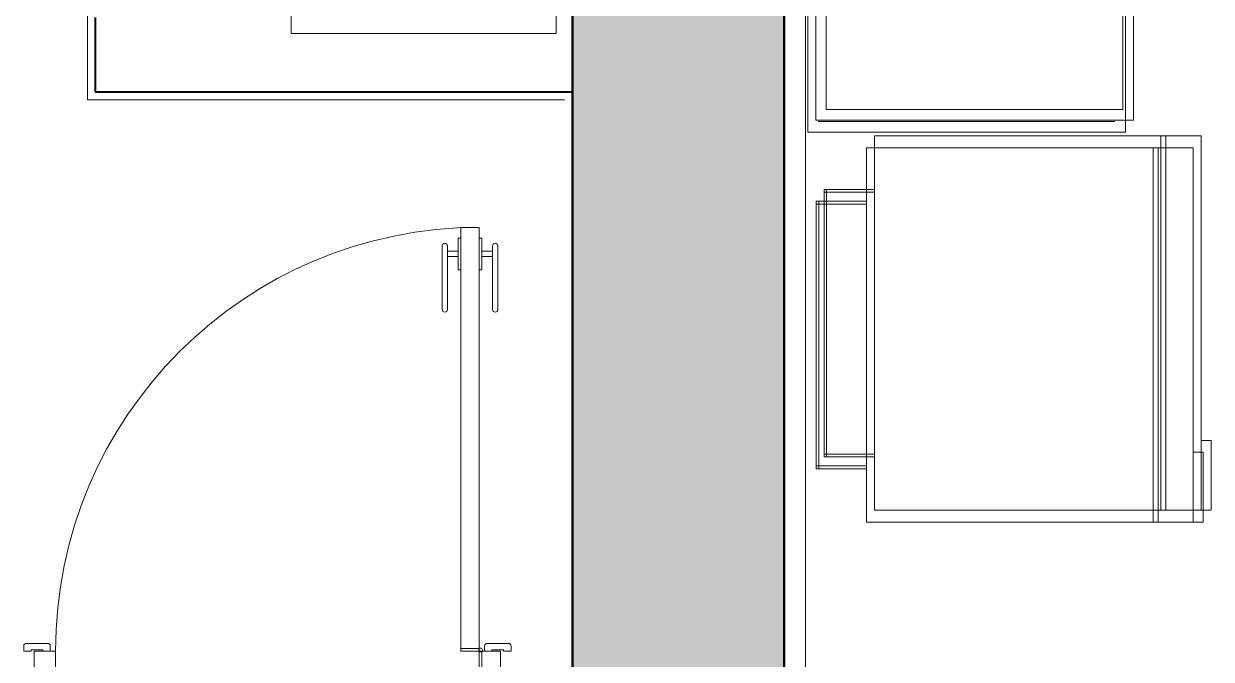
# Model space of a CAD drawing. Extents: x -14.2 to 52.3, y 3.7 to 90.9.
# Drawn here: x 31.141 to 33.383, y 21.009 to 22.208 of the extents above; entities that cross this region are included whole.
import ezdxf

# ---------------------------------------------------------------- set-up
doc = ezdxf.new("R2010")
doc.units = 0
for name, color, linetype, lineweight in [('limpo_PINI-PSG-PE-0102-LAZ-R00$0$0-20', 7, 'Continuous', 5), ('limpo_PINI-PSG-PE-0102-LAZ-R00$0$A-DETL-GENF', 1, 'Continuous', 5), ('limpo_PINI-PSG-PE-0102-LAZ-R00$0$A-DOOR', 31, 'Continuous', 5), ('limpo_PINI-PSG-PE-0102-LAZ-R00$0$A-WALL', 1, 'Continuous', 5), ('limpo_PINI-PSG-PE-0102-LAZ-R00$0$A-WALL-FNSH', 1, 'Continuous', 40), ('limpo_PINI-PSG-PE-0102-LAZ-R00$0$ARQ_MOBILIÁRIO', 135, 'Continuous', 5), ('limpo_PINI-PSG-PE-0102-LAZ-R00$0$LAYOUT_AMB_LAZ_dwg', 8, 'Continuous', 5), ('limpo_PINI-PSG-PE-0102-LAZ-R00$0$S-COLS', 52, 'Continuous', 5)]:
    doc.layers.add(name, color=color, linetype=linetype, lineweight=lineweight)
doc.layers.add('limpo_PINI-PSG-PE-0102-LAZ-R00$0$0-8', color=7, linetype='Continuous', lineweight=5, true_color=0x999999)
doc.layers.add('limpo_PINI-PSG-PE-0102-LAZ-R00$0$XR_ARQT', color=7, linetype='Continuous')
doc.layers.add('XR_ARQT', color=7, linetype='Continuous')

# ---------------------------------------------------------------- blocks, each defined once
blk = doc.blocks.new('limpo_PINI-PSG-PE-0102-LAZ-R00$0$LAZ GERAL - PNE_dwg-25011385-009 - PRE - PAV_ LAZER - GERAL')
at = {"layer": 'limpo_PINI-PSG-PE-0102-LAZ-R00$0$0-20', "flags": 128}
blk.add_lwpolyline([(11.0093, -2.804), (11.6093, -2.804), (11.6093, 0.596), (11.0093, 0.596)], close=True, dxfattribs=at)
blk.add_lwpolyline([(11.7561, -3.5402), (11.1202, -3.5402), (11.1202, -3.4394), (11.0253, -3.4394), (11.0253, -2.9348), (11.1202, -2.9348), (11.1202, -2.8339), (11.737, -2.8339), (11.737, -3.4085), (11.756, -3.4085), (11.756, -3.5402)], dxfattribs=at)
at = {"layer": 'limpo_PINI-PSG-PE-0102-LAZ-R00$0$0-8'}
for p, q in [((11.6611, -3.5403), (11.6611, -2.8338)), ((11.6706, -3.5403), (11.6706, -2.8338)), ((11.03, -2.9348), (11.03, -3.4394)), ((11.1202, -2.9399), (11.0253, -2.9399)), ((11.1202, -3.4343), (11.0253, -3.4343))]:
    blk.add_line(p, q, dxfattribs=at)
at = {"layer": 'limpo_PINI-PSG-PE-0102-LAZ-R00$0$0-8', "flags": 128}
for points in [[(11.6093, 0.596), (11.6093, -2.804), (11.6093, 0.596), (11.0093, 0.596), (11.0093, -2.804), (11.6093, -2.804)], [(11.7371, -3.5402), (11.7371, -2.8338), (11.1202, -2.8338), (11.1202, -3.5403), (11.1202, -3.5403), (11.7561, -3.5403), (11.7561, -3.4085), (11.7371, -3.4085)], [(11.1202, -2.9348), (11.0253, -2.9348), (11.0253, -3.4394), (11.1202, -3.4394)]]:
    blk.add_lwpolyline(points, dxfattribs=at)
blk.add_lwpolyline([(11.5893, -2.784), (11.5893, 0.576), (11.0293, 0.576), (11.0293, -2.784)], close=True, dxfattribs=at)
blk = doc.blocks.new('limpo_PINI-PSG-PE-0102-LAZ-R00$0$PINI-EST-PE-1101-TQR-R20_rvt-1-5PPE_008_LAZER__P_A_0_09_')
at = {"layer": 'limpo_PINI-PSG-PE-0102-LAZ-R00$0$S-COLS'}
blk.add_hatch(color=8, dxfattribs=at).paths.add_polyline_path([(23775, -4035), (24175, -4035), (24175, 2435), (23775, 2435), (23775, -3641.8)])
at = {"layer": 'limpo_PINI-PSG-PE-0102-LAZ-R00$0$S-COLS', "color": 7, "lineweight": 50}
for p, q in [((23775, 2435), (23775, -4035)), ((24175, -4035), (24175, 2435))]:
    blk.add_line(p, q, dxfattribs=at)
blk = doc.blocks.new('limpo_PINI-PSG-PE-0102-LAZ-R00$0$DAA_002_MAD_ABR_1FO - 80 X 210-1969491-5PPE_008_LAZER__P_A_0_09_')
at = {"layer": 'limpo_PINI-PSG-PE-0102-LAZ-R00$0$A-DETL-GENF', "lineweight": 15}
for p, q in [((365, 885), (400, 885)), ((365, 85), (365, 885)), ((400, 885), (400, 85)), ((-460, 85), (-460, 95)), ((-455, 100), (-415, 100)), ((-410, 95), (-410, 85)), ((410, 85), (410, 95)), ((415, 100), (455, 100)), ((460, 95), (460, 85)), ((-446, 85), (-460, 85)), ((-446, 88), (-446, 85)), ((-424, 88), (-446, 88)), ((-440, 85), (-400, 85)), ((-440, -100), (-440, 85)), ((-424, 85), (-424, 88)), ((-410, 85), (-424, 85)), ((-400, 85), (-400, 50)), ((400, 85), (365, 85)), ((400, 85), (440, 85)), ((400, 50), (400, 85)), ((424, 85), (410, 85)), ((424, 88), (424, 85)), ((446, 88), (424, 88)), ((440, 85), (440, -100)), ((446, 85), (446, 88)), ((460, 85), (446, 85)), ((-400, 50), (-390, 50)), ((-390, 50), (-390, -100)), ((390, 50), (400, 50)), ((390, -100), (390, 50)), ((-450, -100), (-436, -100)), ((-450, -110), (-450, -100)), ((-390, -100), (-440, -100)), ((-436, -100), (-436, -103)), ((-436, -103), (-414, -103)), ((-414, -100), (-400, -100)), ((-414, -103), (-414, -100)), ((-400, -100), (-400, -110)), ((440, -100), (390, -100)), ((400, -100), (414, -100)), ((400, -110), (400, -100)), ((414, -100), (414, -103)), ((414, -103), (436, -103)), ((436, -100), (450, -100)), ((436, -103), (436, -100)), ((450, -100), (450, -110)), ((-405, -115), (-445, -115)), ((445, -115), (405, -115))]:
    blk.add_line(p, q, dxfattribs=at)
at = {"layer": 'limpo_PINI-PSG-PE-0102-LAZ-R00$0$A-DETL-GENF'}
for p, q in [((360, 865), (365, 865)), ((360, 840), (360, 865)), ((365, 865), (365, 805)), ((400, 865), (405, 865)), ((400, 805), (400, 865)), ((405, 865), (405, 840)), ((330, 730), (330, 850)), ((340, 850), (340, 840)), ((340, 830), (340, 840)), ((340, 840), (360, 840)), ((340, 830), (340, 730)), ((360, 830), (340, 830)), ((360, 830), (360, 840)), ((360, 805), (360, 830)), ((405, 830), (405, 840)), ((405, 840), (425, 840)), ((405, 830), (405, 805)), ((425, 830), (405, 830)), ((425, 840), (425, 850)), ((425, 830), (425, 840)), ((425, 730), (425, 830)), ((435, 850), (435, 730)), ((365, 805), (360, 805)), ((405, 805), (400, 805)), ((365, 90), (400, 90)), ((405, 50), (405, 85)), ((400, 50), (405, 50))]:
    blk.add_line(p, q, dxfattribs=at)
at = {"layer": 'limpo_PINI-PSG-PE-0102-LAZ-R00$0$A-DETL-GENF', "lineweight": 15}
blk.add_circle((402.5, 87.5), 3.54, dxfattribs=at)
at = {"layer": 'limpo_PINI-PSG-PE-0102-LAZ-R00$0$A-DETL-GENF'}
for centre, radius, start, end in [((400, 85), 800, 90, 180), ((335, 850), 5, 0, 180), ((430, 850), 5, 360, 180), ((335, 730), 5, 180, 0), ((430, 730), 5, 180, 0)]:
    blk.add_arc(centre, radius, start, end, dxfattribs=at)
at = {"layer": 'limpo_PINI-PSG-PE-0102-LAZ-R00$0$A-DETL-GENF', "lineweight": 15}
for centre, start, end in [((-455, 95), 90, 180), ((-415, 95), 0, 90), ((415, 95), 90, 180), ((455, 95), 0, 90), ((-445, -110), 180, 270), ((-405, -110), 270, 0), ((405, -110), 180, 270), ((445, -110), 270, 360)]:
    blk.add_arc(centre, 5, start, end, dxfattribs=at)
blk = doc.blocks.new('limpo_PINI-PSG-PE-0102-LAZ-R00$0$LAYOUT_AMB_LAZ_dwg-2867451-5PPE_008_LAZER__P_A_0_09_')
at = {"color": 9, "lineweight": 5}
for p, q in [((41174.3, 16244.6), (41734.3, 16244.6)), ((41806.2, 15488.3), (41806.2, 16194.8)), ((41815.7, 15488.3), (41815.7, 16194.7)), ((41265.2, 16088.7), (41170.3, 16088.7)), ((41175, 16093.8), (41175, 15589.2)), ((41265.3, 15594.3), (41170.4, 15594.3))]:
    blk.add_line(p, q, dxfattribs=at)
at = {"color": 9, "lineweight": 5, "flags": 128}
for points in [[(41154.3, 19624.6), (41154.3, 16224.6), (41754.3, 16224.6), (41754.3, 19624.6)], [(40179.3, 18789.6), (40179.3, 16410.7), (40679.3, 16410.7), (40679.3, 18789.6)]]:
    blk.add_lwpolyline(points, close=True, dxfattribs=at)
for points in [[(41265.2, 15488.3), (41265.2, 15589.2), (41170.3, 15589.2), (41170.3, 16093.8), (41265.2, 16093.8), (41265.2, 16194.7), (41882.1, 16194.7), (41882.1, 15620.1), (41901.1, 15620.1), (41901.1, 15488.3), (41265.2, 15488.3), (41265.3, 15488.3)], [(41882.1, 15488.3), (41882.1, 16194.7), (41265.2, 16194.7), (41265.2, 15488.3), (41901.1, 15488.3), (41901.1, 15620.1)]]:
    blk.add_lwpolyline(points, dxfattribs=at)
at = {"layer": 'limpo_PINI-PSG-PE-0102-LAZ-R00$0$ARQ_MOBILIÁRIO', "color": 9}
blk.add_line((41754.3, 19624.6), (41754.3, 16224.6), dxfattribs=at)
blk = doc.blocks.new('limpo_PINI-PSG-PE-0102-LAZ-R00$0$A$C745163c0')
at = {"layer": 'limpo_PINI-PSG-PE-0102-LAZ-R00$0$A-WALL', "color": 170, "lineweight": 40}
for p, q in [((17194.2, 611), (17194.2, 471)), ((18095, 471), (18095, 611)), ((17194.2, 471), (18095, 471))]:
    blk.add_line(p, q, dxfattribs=at)
at = {"layer": 'limpo_PINI-PSG-PE-0102-LAZ-R00$0$A-WALL-FNSH', "lineweight": 5}
for p, q in [((18535, -6555.1), (18535, 5031.1)), ((18495, 4997.8), (18495, -1520)), ((17179.2, 626), (17179.2, 456)), ((18095, 456), (18095, 471)), ((17179.2, 456), (18080, 456))]:
    blk.add_line(p, q, dxfattribs=at)
at = {"lineweight": 5}
blk.add_blockref('limpo_PINI-PSG-PE-0102-LAZ-R00$0$PINI-EST-PE-1101-TQR-R20_rvt-1-5PPE_008_LAZER__P_A_0_09_', (-5680, 2515), dxfattribs=at)
at = {"layer": 'limpo_PINI-PSG-PE-0102-LAZ-R00$0$A-DOOR'}
blk.add_blockref('limpo_PINI-PSG-PE-0102-LAZ-R00$0$DAA_002_MAD_ABR_1FO - 80 X 210-1969491-5PPE_008_LAZER__P_A_0_09_', (17519.1, -670.1), dxfattribs=at)
at = {"layer": 'limpo_PINI-PSG-PE-0102-LAZ-R00$0$LAYOUT_AMB_LAZ_dwg', "color": 9}
blk.add_blockref('limpo_PINI-PSG-PE-0102-LAZ-R00$0$LAYOUT_AMB_LAZ_dwg-2867451-5PPE_008_LAZER__P_A_0_09_', (-22615.1, -15829.6), dxfattribs=at)
blk = doc.blocks.new('limpo_PINI-PSG-PE-0102-LAZ-R00')
at = {"layer": 'limpo_PINI-PSG-PE-0102-LAZ-R00$0$XR_ARQT', "xscale": 0.001000000000038553, "yscale": 0.001000000000038553, "zscale": 0.001000000000038553}
blk.add_blockref('limpo_PINI-PSG-PE-0102-LAZ-R00$0$A$C745163c0', (14.124, 21.592), dxfattribs=at)
at = {"layer": 'limpo_PINI-PSG-PE-0102-LAZ-R00$0$XR_ARQT'}
blk.add_blockref('limpo_PINI-PSG-PE-0102-LAZ-R00$0$LAZ GERAL - PNE_dwg-25011385-009 - PRE - PAV_ LAZER - GERAL', (21.6689, 24.8134), dxfattribs=at)

msp = doc.modelspace()

# ---------------------------------------------------------------- block references
at = {"layer": 'XR_ARQT'}
msp.add_blockref('limpo_PINI-PSG-PE-0102-LAZ-R00', (-0.0418, 0.017), dxfattribs=at)

doc.saveas('drawing.dxf')
